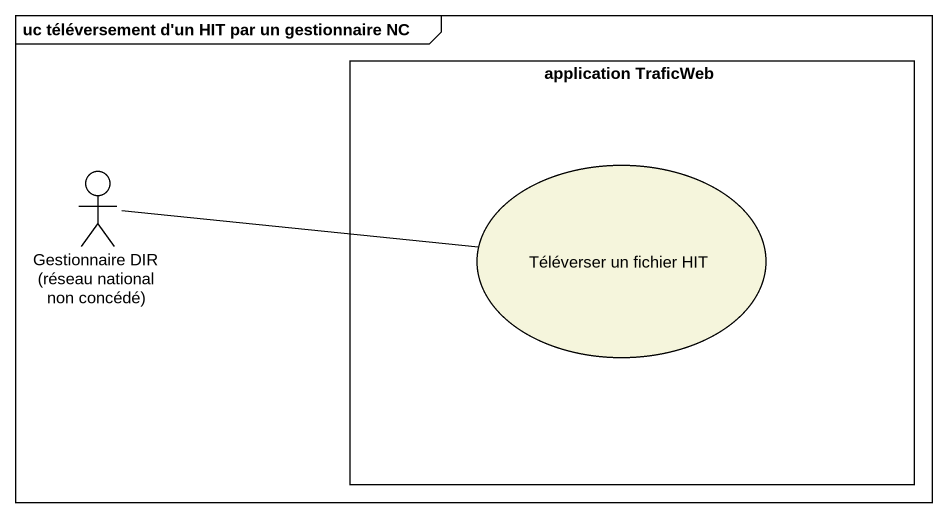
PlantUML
@startuml
mainframe uc téléversement d'un HIT par un gestionnaire NC
rectangle "application TraficWeb" as application_TraficWeb {
  usecase "Téléverser un fichier HIT" as Téléverser_un_fichier_HIT #F5F5DC
}
actor "Gestionnaire DIR (réseau national non concédé)" as Gestionnaire_DIR_réseau
Gestionnaire_DIR_réseau -right- Téléverser_un_fichier_HIT
@enduml
